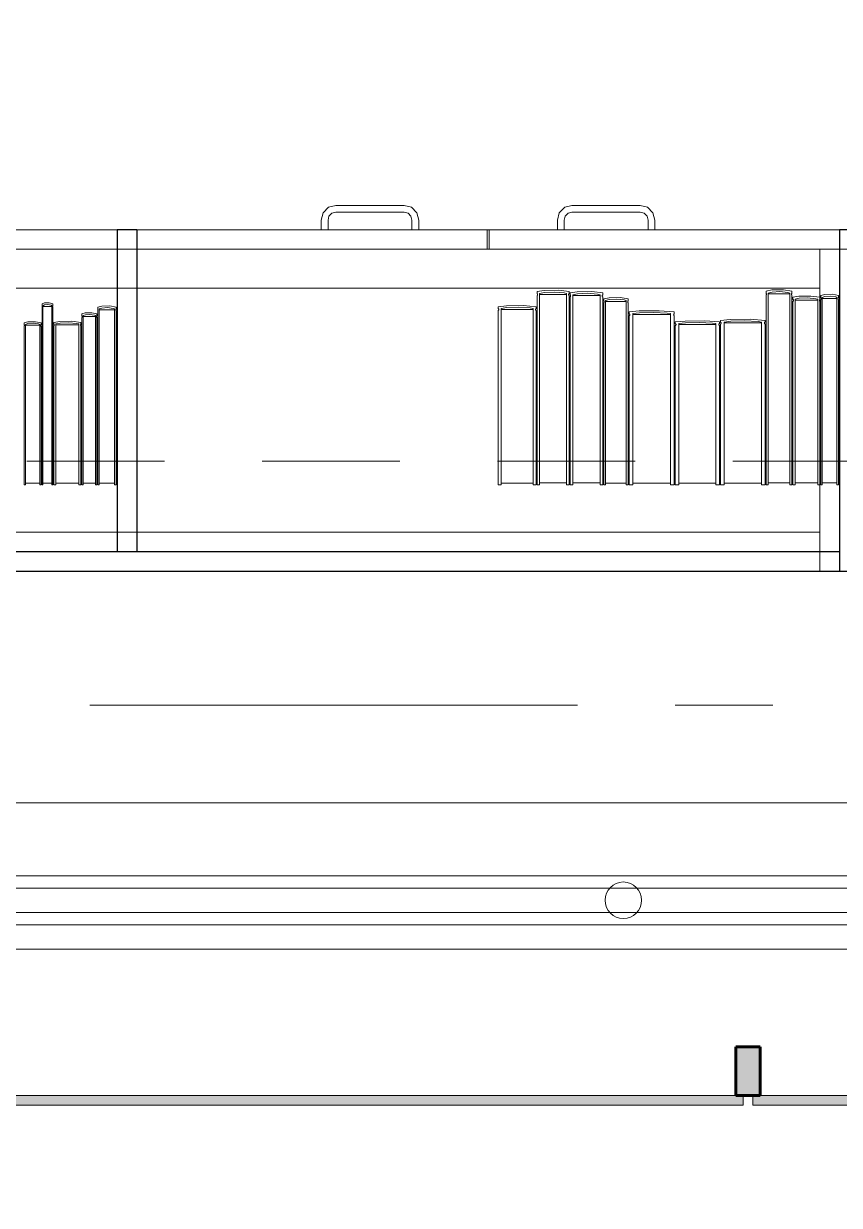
# Model space of a CAD drawing. Header units: inches. Extents: x -19 to 5698, y -728 to 92.
# Drawn here: x 310.478 to 311.314, y 6.937 to 8.148 of the extents above; entities that cross this region are included whole.
import ezdxf

# ---------------------------------------------------------------- set-up
doc = ezdxf.new("R2010")
doc.units = ezdxf.units.IN
doc.header["$MEASUREMENT"] = 0
doc.set_wipeout_variables(frame=1)
for name, pattern in [('Hidden Line', [0.195611, 0.141111, -0.0545]), ('Punto & Raya', [0.65, 0.5, -0.075, 0, -0.075]), ('Wipeout_Contour', [1, 0, -1])]:
    doc.linetypes.add(name, pattern=pattern)
for name, color, linetype in [('02 _ ARQ _ ALB _ Ejes Generales', 251, 'Continuous'), ('02 _ ARQ _ ZON _ Espacio.3D', 7, 'Continuous'), ('08 _ STR _ EXT _ 07 Losa Aligerada', 7, 'Continuous'), ('08 _ STR _ EXT _ 09 Vigas', 251, 'Continuous'), ('Acabado - Muros', 7, 'Continuous'), ('Estructura - 04 MURO', 7, 'Continuous'), ('Interior - Escaleras & Barandillas', 7, 'Continuous'), ('Interior - Mobiliario', 7, 'Continuous')]:
    doc.layers.add(name, color=color, linetype=linetype)

msp = doc.modelspace()

# ---------------------------------------------------------------- hatches: boundary and pattern name
at = {"layer": 'Acabado - Muros', "linetype": 'Continuous', "lineweight": 0}
msp.add_hatch(color=254, dxfattribs=at).paths.add_polyline_path([(311.2075, 7.1), (311.2075, 7.05), (311.2325, 7.05), (311.2325, 7.1)])
at = {"layer": 'Acabado - Muros', "linetype": 'Continuous', "lineweight": 9}
for points in [[(310.025, 7.04), (311.215, 7.04), (311.215, 7.05), (310.025, 7.05)], [(311.225, 7.04), (312.415, 7.04), (312.415, 7.05), (311.225, 7.05)]]:
    msp.add_hatch(color=250, dxfattribs=at).paths.add_polyline_path(points)

# ---------------------------------------------------------------- linework, layer by layer
at = {"layer": '02 _ ARQ _ ALB _ Ejes Generales', "color": 251, "linetype": 'Punto & Raya', "lineweight": 13, "true_color": 0x636466}
msp.add_line((283.3455, 7.45), (332.07, 7.45), dxfattribs=at)
at = {"layer": '02 _ ARQ _ ZON _ Espacio.3D', "color": 254, "linetype": 'Continuous', "lineweight": 0, "flags": 128}
msp.add_lwpolyline([(307.57, 8.1), (308.07, 8.1), (308.07, 7.7), (308.47, 7.7), (308.47, 7.35), (314.37, 7.35), (314.37, 7.7), (314.57, 7.7), (314.57, 8.1), (315.07, 8.1), (315.07, 7.7), (321.17, 7.7), (321.17, 16.9), (320.97, 16.9), (320.97, 17.4), (315.0697, 17.35), (315.07, 16.5), (314.57, 16.5), (314.5697, 17.15), (308.07, 17.15), (308.07, 16.5), (307.57, 16.5)], dxfattribs=at)
at = {"layer": '08 _ STR _ EXT _ 07 Losa Aligerada', "color": 7, "linetype": 'Continuous', "lineweight": 18, "flags": 128}
msp.add_lwpolyline([(291.2937, 6.3), (302.1003, 6.3), (302.1003, 6.2005), (307.2981, 6.2005), (307.2981, 7.2), (314.57, 7.2), (314.57, 5.6637), (315.7699, 5.6637), (315.7699, 4.2), (320.8699, 4.2), (320.8699, 5.6637), (322.07, 5.6637)], dxfattribs=at)
at = {"layer": 'Acabado - Muros', "color": 7, "linetype": 'Continuous', "lineweight": 60}
for p, q in [((311.2075, 7.1), (311.2075, 7.05)), ((311.2325, 7.1), (311.2075, 7.1)), ((311.2325, 7.1), (311.2325, 7.05)), ((311.2325, 7.05), (311.2075, 7.05))]:
    msp.add_line(p, q, dxfattribs=at)
at = {"layer": 'Acabado - Muros', "color": 7, "linetype": 'Continuous', "lineweight": 13, "flags": 128}
for points in [[(310.025, 7.04), (310.025, 7.05), (311.215, 7.05), (311.215, 7.04)], [(311.225, 7.04), (311.225, 7.05), (312.415, 7.05), (312.415, 7.04)]]:
    msp.add_lwpolyline(points, close=True, dxfattribs=at)
at = {"layer": 'Interior - Mobiliario', "color": 175, "linetype": 'Continuous', "lineweight": 13}
for p, q in [((310.7902, 7.9601), (310.7847, 7.9546)), ((310.7977, 7.9621), (310.7902, 7.9601)), ((310.8677, 7.9621), (310.7977, 7.9621)), ((310.8752, 7.9601), (310.8677, 7.9621)), ((310.8807, 7.9546), (310.8752, 7.9601)), ((311.0267, 7.9546), (311.0322, 7.9601)), ((311.0322, 7.9601), (311.0397, 7.9621)), ((311.0397, 7.9621), (311.1097, 7.9621)), ((311.1097, 7.9621), (311.1172, 7.9601)), ((311.1172, 7.9601), (311.1227, 7.9546)), ((310.7847, 7.9546), (310.7827, 7.9471)), ((310.7827, 7.9471), (310.7827, 7.9371)), ((310.7897, 7.9471), (310.7907, 7.9511)), ((310.7897, 7.9371), (310.7897, 7.9471)), ((310.7907, 7.9511), (310.7937, 7.954)), ((310.7937, 7.954), (310.7977, 7.9551)), ((310.7977, 7.9551), (310.8677, 7.9551)), ((310.8677, 7.9551), (310.8717, 7.954)), ((310.8717, 7.954), (310.8746, 7.9511)), ((310.8746, 7.9511), (310.8757, 7.9471)), ((310.8757, 7.9471), (310.8757, 7.9371)), ((310.8827, 7.9471), (310.8807, 7.9546)), ((310.8827, 7.9371), (310.8827, 7.9471)), ((311.0247, 7.9471), (311.0267, 7.9546)), ((311.0247, 7.9371), (311.0247, 7.9471)), ((311.0327, 7.9511), (311.0317, 7.9471)), ((311.0317, 7.9471), (311.0317, 7.9371)), ((311.0357, 7.954), (311.0327, 7.9511)), ((311.0397, 7.9551), (311.0357, 7.954)), ((311.1097, 7.9551), (311.0397, 7.9551)), ((311.1137, 7.954), (311.1097, 7.9551)), ((311.1166, 7.9511), (311.1137, 7.954)), ((311.1177, 7.9471), (311.1166, 7.9511)), ((311.1177, 7.9371), (311.1177, 7.9471)), ((311.1227, 7.9546), (311.1247, 7.9471)), ((311.1247, 7.9471), (311.1247, 7.9371)), ((310.7827, 7.9371), (310.7897, 7.9371)), ((310.8757, 7.9371), (310.8827, 7.9371)), ((310.9527, 7.9371), (310.9527, 7.9171)), ((311.3137, 7.9371), (310.9547, 7.9371)), ((310.9547, 7.9371), (310.9547, 7.9171)), ((311.0317, 7.9371), (311.0247, 7.9371)), ((311.1247, 7.9371), (311.1177, 7.9371)), ((311.3137, 7.9371), (311.3337, 7.9371)), ((311.3137, 7.9371), (311.3137, 7.9171)), ((309.8537, 7.9171), (311.3137, 7.9171)), ((311.3137, 7.9171), (310.9547, 7.9171)), ((311.2937, 7.9171), (311.3337, 7.9171)), ((311.2937, 7.9171), (311.2937, 7.8771)), ((311.3137, 7.9171), (311.3137, 7.6071)), ((311.0039, 7.8739), (311.0111, 7.8749)), ((311.0039, 7.8717), (311.0039, 7.8739)), ((311.004, 7.8716), (311.0039, 7.8717)), ((311.0042, 7.8713), (311.004, 7.8716)), ((311.0044, 7.8711), (311.0042, 7.8713)), ((311.0045, 7.8708), (311.0044, 7.8711)), ((311.0115, 7.8728), (311.0065, 7.8719)), ((311.0065, 7.8719), (311.0065, 7.6757)), ((311.0065, 7.8709), (311.0342, 7.8709)), ((311.0111, 7.8749), (311.0258, 7.8752)), ((311.0216, 7.8733), (311.0115, 7.8728)), ((311.0317, 7.8725), (311.0216, 7.8733)), ((311.0258, 7.8752), (311.0368, 7.8739)), ((311.0342, 7.8719), (311.0317, 7.8725)), ((311.0342, 7.6757), (311.0342, 7.8719)), ((311.0363, 7.871), (311.0362, 7.8707)), ((311.0364, 7.8713), (311.0363, 7.871)), ((311.0366, 7.8715), (311.0364, 7.8713)), ((311.0368, 7.8717), (311.0366, 7.8715)), ((311.0368, 7.8739), (311.0368, 7.8717)), ((311.0378, 7.8725), (311.0451, 7.8736)), ((311.0378, 7.8704), (311.0378, 7.8725)), ((311.0455, 7.8715), (311.0405, 7.8706)), ((311.0451, 7.8736), (311.06, 7.8739)), ((311.0557, 7.872), (311.0455, 7.8715)), ((311.066, 7.8712), (311.0557, 7.872)), ((311.06, 7.8739), (311.0712, 7.8725)), ((311.0685, 7.8706), (311.066, 7.8712)), ((311.0712, 7.8725), (311.0712, 7.8704)), ((311.2386, 7.8743), (311.2444, 7.8754)), ((311.2386, 7.8722), (311.2386, 7.8743)), ((311.2387, 7.872), (311.2386, 7.8722)), ((311.2388, 7.8718), (311.2387, 7.872)), ((311.2389, 7.8715), (311.2388, 7.8718)), ((311.239, 7.8712), (311.2389, 7.8715)), ((311.239, 7.8709), (311.239, 7.8712)), ((311.239, 7.8707), (311.239, 7.8709)), ((311.2447, 7.8732), (311.2407, 7.8723)), ((311.2407, 7.8723), (311.2407, 7.6757)), ((311.2407, 7.8713), (311.263, 7.8713)), ((311.2444, 7.8754), (311.2563, 7.8756)), ((311.2528, 7.8737), (311.2447, 7.8732)), ((311.261, 7.8729), (311.2528, 7.8737)), ((311.2563, 7.8756), (311.2651, 7.8743)), ((311.263, 7.8723), (311.261, 7.8729)), ((311.263, 7.6757), (311.263, 7.8723)), ((311.2648, 7.8717), (311.2647, 7.8715)), ((311.2647, 7.8715), (311.2647, 7.8712)), ((311.2647, 7.8712), (311.2647, 7.8709)), ((311.2647, 7.8709), (311.2647, 7.8706)), ((311.265, 7.872), (311.2648, 7.8717)), ((311.2651, 7.8722), (311.265, 7.872)), ((311.2651, 7.8743), (311.2651, 7.8722)), ((311.2937, 7.8771), (311.2937, 7.6271)), ((311.2948, 7.8697), (311.2987, 7.8708)), ((311.2987, 7.8708), (311.3067, 7.871)), ((311.3067, 7.871), (311.3127, 7.8697)), ((310.4967, 7.8611), (310.4991, 7.8622)), ((310.4967, 7.8591), (310.4967, 7.8611)), ((310.4967, 7.859), (310.4967, 7.8591)), ((310.4968, 7.8588), (310.4967, 7.859)), ((310.4969, 7.8585), (310.4968, 7.8588)), ((310.4992, 7.8601), (310.4976, 7.8593)), ((310.4976, 7.8593), (310.4976, 7.6757)), ((310.4991, 7.8622), (310.504, 7.8624)), ((310.5026, 7.8606), (310.4992, 7.8601)), ((310.506, 7.8598), (310.5026, 7.8606)), ((310.504, 7.8624), (310.5077, 7.8611)), ((310.5068, 7.8593), (310.506, 7.8598)), ((310.5068, 7.6757), (310.5068, 7.8593)), ((310.5076, 7.8587), (310.5075, 7.8585)), ((310.5077, 7.859), (310.5076, 7.8587)), ((310.5077, 7.8611), (310.5077, 7.8591)), ((310.5077, 7.8591), (310.5077, 7.859)), ((310.5537, 7.8579), (310.5579, 7.8589)), ((310.5579, 7.8589), (310.5663, 7.8591)), ((310.964, 7.8583), (310.9726, 7.8593)), ((310.9726, 7.8593), (310.9899, 7.8595)), ((310.9899, 7.8595), (311.0029, 7.8583)), ((311.0039, 7.8695), (311.0041, 7.8697)), ((311.0039, 7.6757), (311.0039, 7.8695)), ((311.0041, 7.8697), (311.0043, 7.8699)), ((311.0043, 7.8699), (311.0044, 7.8702)), ((311.0044, 7.8702), (311.0045, 7.8705)), ((311.0045, 7.8705), (311.0045, 7.8708)), ((311.0362, 7.8707), (311.0362, 7.8704)), ((311.0362, 7.8704), (311.0363, 7.8701)), ((311.0363, 7.8701), (311.0365, 7.8699)), ((311.0365, 7.8699), (311.0367, 7.8696)), ((311.0367, 7.8696), (311.0368, 7.8695)), ((311.0368, 7.8695), (311.0368, 7.6757)), ((311.0379, 7.8703), (311.0378, 7.8704)), ((311.0378, 7.8682), (311.038, 7.8684)), ((311.0378, 7.6757), (311.0378, 7.8682)), ((311.0381, 7.87), (311.0379, 7.8703)), ((311.038, 7.8684), (311.0382, 7.8686)), ((311.0383, 7.8698), (311.0381, 7.87)), ((311.0382, 7.8686), (311.0383, 7.8689)), ((311.0383, 7.8695), (311.0383, 7.8698)), ((311.0383, 7.8692), (311.0383, 7.8695)), ((311.0383, 7.8689), (311.0383, 7.8692)), ((311.0405, 7.8706), (311.0405, 7.6757)), ((311.0405, 7.8696), (311.0685, 7.8696)), ((311.0685, 7.6757), (311.0685, 7.8706)), ((311.0707, 7.8697), (311.0706, 7.8694)), ((311.0706, 7.8694), (311.0706, 7.8691)), ((311.0706, 7.8691), (311.0707, 7.8688)), ((311.0708, 7.87), (311.0707, 7.8697)), ((311.0707, 7.8688), (311.0708, 7.8686)), ((311.071, 7.8702), (311.0708, 7.87)), ((311.0708, 7.8686), (311.071, 7.8683)), ((311.0712, 7.8704), (311.071, 7.8702)), ((311.071, 7.8683), (311.0712, 7.8682)), ((311.0712, 7.8682), (311.0712, 7.6757)), ((311.0722, 7.8665), (311.0777, 7.8675)), ((311.0722, 7.8644), (311.0722, 7.8665)), ((311.0723, 7.8643), (311.0722, 7.8644)), ((311.0722, 7.8623), (311.0723, 7.8625)), ((311.0722, 7.6757), (311.0722, 7.8623)), ((311.0724, 7.8641), (311.0723, 7.8643)), ((311.0723, 7.8625), (311.0725, 7.8627)), ((311.0725, 7.8638), (311.0724, 7.8641)), ((311.0726, 7.8635), (311.0725, 7.8638)), ((311.0725, 7.863), (311.0726, 7.8633)), ((311.0725, 7.8627), (311.0725, 7.863)), ((311.0726, 7.8633), (311.0726, 7.8635)), ((311.0779, 7.8655), (311.0742, 7.8646)), ((311.0742, 7.8646), (311.0742, 7.6757)), ((311.0742, 7.8636), (311.0952, 7.8636)), ((311.0777, 7.8675), (311.0889, 7.8678)), ((311.0856, 7.866), (311.0779, 7.8655)), ((311.0933, 7.8652), (311.0856, 7.866)), ((311.0889, 7.8678), (311.0972, 7.8665)), ((311.0952, 7.8646), (311.0933, 7.8652)), ((311.0952, 7.6757), (311.0952, 7.8646)), ((311.0969, 7.8638), (311.0968, 7.8635)), ((311.0968, 7.8635), (311.0968, 7.8632)), ((311.0968, 7.8632), (311.0969, 7.8629)), ((311.097, 7.864), (311.0969, 7.8638)), ((311.0969, 7.8629), (311.097, 7.8627)), ((311.0971, 7.8643), (311.097, 7.864)), ((311.097, 7.8627), (311.0971, 7.8624)), ((311.0972, 7.8644), (311.0971, 7.8643)), ((311.0971, 7.8624), (311.0972, 7.8623)), ((311.0972, 7.8665), (311.0972, 7.8644)), ((311.0972, 7.8623), (311.0972, 7.6757)), ((311.2386, 7.87), (311.2387, 7.8701)), ((311.2386, 7.6757), (311.2386, 7.87)), ((311.2387, 7.8701), (311.2388, 7.8704)), ((311.2388, 7.8704), (311.239, 7.8707)), ((311.2647, 7.8706), (311.2649, 7.8703)), ((311.2649, 7.8703), (311.265, 7.8701)), ((311.265, 7.8701), (311.2651, 7.87)), ((311.2651, 7.87), (311.2651, 7.6757)), ((311.2661, 7.8679), (311.2722, 7.8689)), ((311.2661, 7.8658), (311.2661, 7.8679)), ((311.2662, 7.8657), (311.2661, 7.8658)), ((311.2661, 7.8637), (311.2663, 7.8638)), ((311.2661, 7.6757), (311.2661, 7.8637)), ((311.2664, 7.8655), (311.2662, 7.8657)), ((311.2663, 7.8638), (311.2664, 7.8641)), ((311.2665, 7.8652), (311.2664, 7.8655)), ((311.2664, 7.8641), (311.2665, 7.8644)), ((311.2666, 7.8649), (311.2665, 7.8652)), ((311.2665, 7.8644), (311.2666, 7.8646)), ((311.2666, 7.8646), (311.2666, 7.8649)), ((311.2725, 7.8669), (311.2683, 7.866)), ((311.2683, 7.866), (311.2683, 7.6757)), ((311.2683, 7.865), (311.2916, 7.865)), ((311.2722, 7.8689), (311.2846, 7.8692)), ((311.281, 7.8673), (311.2725, 7.8669)), ((311.2895, 7.8665), (311.281, 7.8673)), ((311.2846, 7.8692), (311.2938, 7.8679)), ((311.2916, 7.866), (311.2895, 7.8665)), ((311.2916, 7.6757), (311.2916, 7.866)), ((311.2934, 7.8651), (311.2933, 7.8649)), ((311.2933, 7.8649), (311.2933, 7.8646)), ((311.2933, 7.8646), (311.2934, 7.8643)), ((311.2935, 7.8654), (311.2934, 7.8651)), ((311.2934, 7.8643), (311.2935, 7.864)), ((311.2936, 7.8656), (311.2935, 7.8654)), ((311.2935, 7.864), (311.2937, 7.8638)), ((311.2938, 7.8658), (311.2936, 7.8656)), ((311.2937, 7.8638), (311.2938, 7.8637)), ((311.2938, 7.8679), (311.2938, 7.8658)), ((311.2938, 7.8637), (311.2938, 7.6757)), ((311.2948, 7.8676), (311.2948, 7.8697)), ((311.2949, 7.8675), (311.2948, 7.8676)), ((311.2948, 7.8655), (311.2949, 7.8656)), ((311.2948, 7.6757), (311.2948, 7.8655)), ((311.295, 7.8673), (311.2949, 7.8675)), ((311.2949, 7.8656), (311.295, 7.8659)), ((311.295, 7.867), (311.295, 7.8673)), ((311.2951, 7.8667), (311.295, 7.867)), ((311.295, 7.8659), (311.2951, 7.8662)), ((311.2951, 7.8664), (311.2951, 7.8667)), ((311.2951, 7.8662), (311.2951, 7.8664)), ((311.2989, 7.8687), (311.2962, 7.8678)), ((311.2962, 7.8678), (311.2962, 7.6757)), ((311.2962, 7.8668), (311.3112, 7.8668)), ((311.3044, 7.8692), (311.2989, 7.8687)), ((311.3099, 7.8684), (311.3044, 7.8692)), ((311.3112, 7.8678), (311.3099, 7.8684)), ((311.3112, 7.6757), (311.3112, 7.8678)), ((311.3125, 7.8672), (311.3124, 7.8669)), ((311.3124, 7.8669), (311.3124, 7.8667)), ((311.3124, 7.8667), (311.3124, 7.8664)), ((311.3124, 7.8664), (311.3124, 7.8661)), ((311.3124, 7.8661), (311.3125, 7.8658)), ((311.3126, 7.8675), (311.3125, 7.8672)), ((311.3125, 7.8658), (311.3126, 7.8656)), ((311.3127, 7.8676), (311.3126, 7.8675)), ((311.3126, 7.8656), (311.3127, 7.8655)), ((311.3127, 7.8697), (311.3127, 7.8676)), ((311.3127, 7.8655), (311.3127, 7.6757)), ((310.4967, 7.8571), (310.4968, 7.8572)), ((310.4967, 7.6757), (310.4967, 7.8571)), ((310.4968, 7.8575), (310.4969, 7.8577)), ((310.4968, 7.8572), (310.4968, 7.8575)), ((310.4969, 7.8583), (310.4969, 7.8585)), ((310.4969, 7.858), (310.4969, 7.8583)), ((310.4969, 7.8577), (310.4969, 7.858)), ((310.4976, 7.8584), (310.5068, 7.8584)), ((310.5075, 7.8585), (310.5075, 7.8582)), ((310.5075, 7.8582), (310.5075, 7.8579)), ((310.5075, 7.8579), (310.5076, 7.8577)), ((310.5076, 7.8577), (310.5076, 7.8574)), ((310.5076, 7.8574), (310.5077, 7.8572)), ((310.5077, 7.8572), (310.5077, 7.8571)), ((310.5077, 7.8571), (310.5077, 7.6757)), ((310.5376, 7.8509), (310.5409, 7.8519)), ((310.5376, 7.849), (310.5376, 7.8509)), ((310.5376, 7.8489), (310.5376, 7.849)), ((310.5377, 7.8487), (310.5376, 7.8489)), ((310.5376, 7.8471), (310.5377, 7.8472)), ((310.5376, 7.6757), (310.5376, 7.8471)), ((310.5378, 7.8484), (310.5377, 7.8487)), ((310.5377, 7.8472), (310.5378, 7.8474)), ((310.5378, 7.8482), (310.5378, 7.8484)), ((310.5378, 7.8479), (310.5378, 7.8482)), ((310.5378, 7.8477), (310.5378, 7.8479)), ((310.5378, 7.8474), (310.5378, 7.8477)), ((310.5411, 7.85), (310.5388, 7.8492)), ((310.5388, 7.8492), (310.5388, 7.6757)), ((310.5388, 7.8483), (310.5515, 7.8483)), ((310.5409, 7.8519), (310.5477, 7.8521)), ((310.5457, 7.8504), (310.5411, 7.85)), ((310.5504, 7.8497), (310.5457, 7.8504)), ((310.5477, 7.8521), (310.5527, 7.8509)), ((310.5515, 7.8492), (310.5504, 7.8497)), ((310.5515, 7.6757), (310.5515, 7.8492)), ((310.5526, 7.8489), (310.5525, 7.8486)), ((310.5525, 7.8486), (310.5525, 7.8484)), ((310.5525, 7.8484), (310.5525, 7.8481)), ((310.5525, 7.8481), (310.5525, 7.8479)), ((310.5525, 7.8479), (310.5525, 7.8476)), ((310.5525, 7.8476), (310.5526, 7.8474)), ((310.5527, 7.849), (310.5526, 7.8489)), ((310.5526, 7.8474), (310.5527, 7.8472)), ((310.5527, 7.8509), (310.5527, 7.849)), ((310.5527, 7.8472), (310.5527, 7.8471)), ((310.5527, 7.8471), (310.5527, 7.6757)), ((310.5537, 7.8559), (310.5537, 7.8579)), ((310.5538, 7.8558), (310.5537, 7.8559)), ((310.5537, 7.8539), (310.5538, 7.8541)), ((310.5537, 7.6757), (310.5537, 7.8539)), ((310.5539, 7.8556), (310.5538, 7.8558)), ((310.5538, 7.8541), (310.5539, 7.8543)), ((310.554, 7.8554), (310.5539, 7.8556)), ((310.5539, 7.8543), (310.554, 7.8546)), ((310.554, 7.8551), (310.554, 7.8554)), ((310.554, 7.8548), (310.554, 7.8551)), ((310.554, 7.8546), (310.554, 7.8548)), ((310.5581, 7.8569), (310.5552, 7.8561)), ((310.5552, 7.8561), (310.5552, 7.6757)), ((310.5639, 7.8574), (310.5581, 7.8569)), ((310.964, 7.8563), (310.964, 7.8583)), ((310.9642, 7.8562), (310.964, 7.8563)), ((310.964, 7.8543), (310.9642, 7.8544)), ((310.964, 7.6757), (310.964, 7.8543)), ((310.9644, 7.856), (310.9642, 7.8562)), ((310.9642, 7.8544), (310.9645, 7.8546)), ((310.9646, 7.8557), (310.9644, 7.856)), ((310.9645, 7.8546), (310.9646, 7.8549)), ((310.9647, 7.8554), (310.9646, 7.8557)), ((310.9646, 7.8549), (310.9647, 7.8552)), ((310.9647, 7.8552), (310.9647, 7.8554)), ((310.973, 7.8573), (310.9671, 7.8564)), ((310.9671, 7.8564), (310.9671, 7.6757)), ((310.9671, 7.8555), (310.9998, 7.8555)), ((310.9849, 7.8577), (310.973, 7.8573)), ((310.9969, 7.857), (310.9849, 7.8577)), ((310.9998, 7.8564), (310.9969, 7.857)), ((310.9998, 7.6757), (310.9998, 7.8564)), ((311.0025, 7.8559), (311.0023, 7.8556)), ((311.0023, 7.8556), (311.0023, 7.8554)), ((311.0023, 7.8554), (311.0023, 7.8551)), ((311.0023, 7.8551), (311.0024, 7.8548)), ((311.0024, 7.8548), (311.0025, 7.8546)), ((311.0027, 7.8561), (311.0025, 7.8559)), ((311.0025, 7.8546), (311.0028, 7.8544)), ((311.0029, 7.8563), (311.0027, 7.8561)), ((311.0028, 7.8544), (311.0029, 7.8543)), ((311.0029, 7.8583), (311.0029, 7.8563)), ((311.0029, 7.8543), (311.0029, 7.6757)), ((311.0982, 7.8529), (311.1084, 7.8539)), ((311.0982, 7.851), (311.0982, 7.8529)), ((311.0984, 7.8509), (311.0982, 7.851)), ((311.0982, 7.849), (311.0985, 7.8492)), ((311.0982, 7.6757), (311.0982, 7.849)), ((311.0987, 7.8507), (311.0984, 7.8509)), ((311.0985, 7.8492), (311.0987, 7.8494)), ((311.0989, 7.8504), (311.0987, 7.8507)), ((311.0987, 7.8494), (311.0989, 7.8497)), ((311.099, 7.8502), (311.0989, 7.8504)), ((311.0989, 7.8497), (311.099, 7.8499)), ((311.099, 7.8499), (311.099, 7.8502)), ((311.1089, 7.852), (311.1019, 7.8512)), ((311.1019, 7.8512), (311.1019, 7.6757)), ((311.1019, 7.8503), (311.1408, 7.8503)), ((311.1084, 7.8539), (311.1291, 7.8541)), ((311.1231, 7.8524), (311.1089, 7.852)), ((311.1373, 7.8517), (311.1231, 7.8524)), ((311.1291, 7.8541), (311.1445, 7.8529)), ((311.1408, 7.8512), (311.1373, 7.8517)), ((311.1408, 7.6757), (311.1408, 7.8512)), ((311.1439, 7.8504), (311.1438, 7.8501)), ((311.1438, 7.8501), (311.1438, 7.8499)), ((311.1438, 7.8499), (311.1439, 7.8496)), ((311.144, 7.8506), (311.1439, 7.8504)), ((311.1439, 7.8496), (311.1441, 7.8494)), ((311.1443, 7.8509), (311.144, 7.8506)), ((311.1441, 7.8494), (311.1444, 7.8491)), ((311.1445, 7.851), (311.1443, 7.8509)), ((311.1444, 7.8491), (311.1445, 7.849)), ((311.1445, 7.8529), (311.1445, 7.851)), ((311.1445, 7.849), (311.1445, 7.6757)), ((310.4783, 7.8418), (310.4821, 7.8427)), ((310.4783, 7.84), (310.4783, 7.8418)), ((310.4784, 7.8399), (310.4783, 7.84)), ((310.4783, 7.8381), (310.4784, 7.8383)), ((310.4783, 7.6757), (310.4783, 7.8381)), ((310.4785, 7.8397), (310.4784, 7.8399)), ((310.4784, 7.8383), (310.4785, 7.8385)), ((310.4786, 7.8394), (310.4785, 7.8397)), ((310.4785, 7.8385), (310.4786, 7.8387)), ((310.4786, 7.8392), (310.4786, 7.8394)), ((310.4786, 7.8389), (310.4786, 7.8392)), ((310.4786, 7.8387), (310.4786, 7.8389)), ((310.4823, 7.8409), (310.4797, 7.8401)), ((310.4797, 7.8401), (310.4797, 7.6757)), ((310.4797, 7.8393), (310.4943, 7.8393)), ((310.4821, 7.8427), (310.4899, 7.8429)), ((310.4877, 7.8413), (310.4823, 7.8409)), ((310.493, 7.8406), (310.4877, 7.8413)), ((310.4899, 7.8429), (310.4957, 7.8418)), ((310.4943, 7.8401), (310.493, 7.8406)), ((310.4943, 7.6757), (310.4943, 7.8401)), ((310.4955, 7.8396), (310.4954, 7.8394)), ((310.4954, 7.8394), (310.4954, 7.8391)), ((310.4954, 7.8391), (310.4954, 7.8389)), ((310.4954, 7.8389), (310.4955, 7.8386)), ((310.4956, 7.8398), (310.4955, 7.8396)), ((310.4955, 7.8386), (310.4955, 7.8384)), ((310.4955, 7.8384), (310.4956, 7.8382)), ((310.4957, 7.84), (310.4956, 7.8398)), ((310.4956, 7.8382), (310.4957, 7.8381)), ((310.4957, 7.8418), (310.4957, 7.84)), ((310.4957, 7.8381), (310.4957, 7.6757)), ((310.5087, 7.8422), (310.5148, 7.8431)), ((310.5087, 7.8404), (310.5087, 7.8422)), ((310.5088, 7.8403), (310.5087, 7.8404)), ((310.5087, 7.8386), (310.5089, 7.8387)), ((310.5087, 7.6757), (310.5087, 7.8386)), ((310.509, 7.8401), (310.5088, 7.8403)), ((310.5089, 7.8387), (310.509, 7.8389)), ((310.5091, 7.8399), (310.509, 7.8401)), ((310.509, 7.8389), (310.5091, 7.8391)), ((310.5092, 7.8396), (310.5091, 7.8399)), ((310.5091, 7.8391), (310.5092, 7.8394)), ((310.5092, 7.8394), (310.5092, 7.8396)), ((310.5151, 7.8413), (310.5109, 7.8406)), ((310.5109, 7.8406), (310.5109, 7.6757)), ((310.5109, 7.8397), (310.5344, 7.8397)), ((310.5148, 7.8431), (310.5273, 7.8433)), ((310.5237, 7.8417), (310.5151, 7.8413)), ((310.5322, 7.841), (310.5237, 7.8417)), ((310.5273, 7.8433), (310.5366, 7.8422)), ((310.5344, 7.8406), (310.5322, 7.841)), ((310.5344, 7.6757), (310.5344, 7.8406)), ((310.5362, 7.8398), (310.5361, 7.8396)), ((310.5361, 7.8396), (310.5361, 7.8393)), ((310.5361, 7.8393), (310.5362, 7.8391)), ((310.5363, 7.8401), (310.5362, 7.8398)), ((310.5362, 7.8391), (310.5363, 7.8389)), ((310.5364, 7.8403), (310.5363, 7.8401)), ((310.5363, 7.8389), (310.5365, 7.8387)), ((310.5366, 7.8404), (310.5364, 7.8403)), ((310.5365, 7.8387), (310.5366, 7.8386)), ((310.5366, 7.8422), (310.5366, 7.8404)), ((310.5366, 7.8386), (310.5366, 7.6757)), ((311.1455, 7.8427), (311.1555, 7.8436)), ((311.1455, 7.8408), (311.1455, 7.8427)), ((311.1457, 7.8408), (311.1455, 7.8408)), ((311.1455, 7.839), (311.1458, 7.8391)), ((311.1455, 7.6757), (311.1455, 7.839)), ((311.146, 7.8405), (311.1457, 7.8408)), ((311.1458, 7.8391), (311.146, 7.8393)), ((311.1462, 7.8403), (311.146, 7.8405)), ((311.146, 7.8393), (311.1462, 7.8396)), ((311.1463, 7.8401), (311.1462, 7.8403)), ((311.1462, 7.8396), (311.1463, 7.8398)), ((311.1463, 7.8398), (311.1463, 7.8401)), ((311.1559, 7.8418), (311.1492, 7.841)), ((311.1492, 7.841), (311.1492, 7.6757)), ((311.1492, 7.8402), (311.1872, 7.8402)), ((311.1555, 7.8436), (311.1757, 7.8438)), ((311.1699, 7.8422), (311.1559, 7.8418)), ((311.1838, 7.8415), (311.1699, 7.8422)), ((311.1757, 7.8438), (311.1908, 7.8427)), ((311.1872, 7.841), (311.1838, 7.8415)), ((311.1872, 7.6757), (311.1872, 7.841)), ((311.1902, 7.8403), (311.1901, 7.84)), ((311.1901, 7.84), (311.1901, 7.8398)), ((311.1901, 7.8398), (311.1902, 7.8395)), ((311.1903, 7.8405), (311.1902, 7.8403)), ((311.1902, 7.8395), (311.1904, 7.8393)), ((311.1906, 7.8407), (311.1903, 7.8405)), ((311.1904, 7.8393), (311.1907, 7.8391)), ((311.1908, 7.8408), (311.1906, 7.8407)), ((311.1907, 7.8391), (311.1908, 7.839)), ((311.1908, 7.8427), (311.1908, 7.8408)), ((311.1908, 7.839), (311.1908, 7.6757)), ((311.1918, 7.8442), (311.2019, 7.8452)), ((311.1918, 7.8424), (311.1918, 7.8442)), ((311.192, 7.8423), (311.1918, 7.8424)), ((311.1918, 7.8405), (311.1921, 7.8407)), ((311.1918, 7.6757), (311.1918, 7.8405)), ((311.1923, 7.8421), (311.192, 7.8423)), ((311.1921, 7.8407), (311.1923, 7.8409)), ((311.1925, 7.8419), (311.1923, 7.8421)), ((311.1923, 7.8409), (311.1925, 7.8411)), ((311.1926, 7.8416), (311.1925, 7.8419)), ((311.1925, 7.8411), (311.1926, 7.8414)), ((311.1926, 7.8414), (311.1926, 7.8416)), ((311.2023, 7.8433), (311.1955, 7.8425)), ((311.1955, 7.8425), (311.1955, 7.6757)), ((311.1955, 7.8417), (311.2339, 7.8417)), ((311.2019, 7.8452), (311.2223, 7.8454)), ((311.2164, 7.8437), (311.2023, 7.8433)), ((311.2304, 7.843), (311.2164, 7.8437)), ((311.2223, 7.8454), (311.2376, 7.8442)), ((311.2339, 7.8425), (311.2304, 7.843)), ((311.2339, 7.6757), (311.2339, 7.8425)), ((311.2369, 7.8418), (311.2368, 7.8416)), ((311.2368, 7.8416), (311.2368, 7.8413)), ((311.2368, 7.8413), (311.2369, 7.8411)), ((311.237, 7.842), (311.2369, 7.8418)), ((311.2369, 7.8411), (311.2371, 7.8408)), ((311.2373, 7.8423), (311.237, 7.842)), ((311.2371, 7.8408), (311.2374, 7.8406)), ((311.2376, 7.8424), (311.2373, 7.8423)), ((311.2374, 7.8406), (311.2376, 7.8405)), ((311.2376, 7.8442), (311.2376, 7.8424)), ((311.2376, 7.8405), (311.2376, 7.6757)), ((310.4943, 7.6774), (310.4797, 7.6774)), ((310.5068, 7.6776), (310.4976, 7.6776)), ((310.5344, 7.6774), (310.5109, 7.6774)), ((310.5515, 7.6775), (310.5388, 7.6775)), ((310.9998, 7.6776), (310.9671, 7.6776)), ((311.0342, 7.6777), (311.0065, 7.6777)), ((311.0685, 7.6777), (311.0405, 7.6777)), ((311.0952, 7.6776), (311.0742, 7.6776)), ((311.1408, 7.6775), (311.1019, 7.6775)), ((311.1872, 7.6774), (311.1492, 7.6774)), ((311.2339, 7.6774), (311.1955, 7.6774)), ((311.263, 7.6777), (311.2407, 7.6777)), ((311.2916, 7.6777), (311.2683, 7.6777)), ((311.3112, 7.6777), (311.2962, 7.6777)), ((310.4797, 7.6757), (310.4783, 7.6757)), ((310.4957, 7.6757), (310.4943, 7.6757)), ((310.4976, 7.6757), (310.4967, 7.6757)), ((310.5077, 7.6757), (310.5068, 7.6757)), ((310.5109, 7.6757), (310.5087, 7.6757)), ((310.5366, 7.6757), (310.5344, 7.6757)), ((310.5388, 7.6757), (310.5376, 7.6757)), ((310.5527, 7.6757), (310.5515, 7.6757)), ((310.5552, 7.6757), (310.5537, 7.6757)), ((310.9671, 7.6757), (310.964, 7.6757)), ((311.0029, 7.6757), (310.9998, 7.6757)), ((311.0065, 7.6757), (311.0039, 7.6757)), ((311.0368, 7.6757), (311.0342, 7.6757)), ((311.0405, 7.6757), (311.0378, 7.6757)), ((311.0712, 7.6757), (311.0685, 7.6757)), ((311.0742, 7.6757), (311.0722, 7.6757)), ((311.0972, 7.6757), (311.0952, 7.6757)), ((311.1019, 7.6757), (311.0982, 7.6757)), ((311.1445, 7.6757), (311.1408, 7.6757)), ((311.1492, 7.6757), (311.1455, 7.6757)), ((311.1908, 7.6757), (311.1872, 7.6757)), ((311.1955, 7.6757), (311.1918, 7.6757)), ((311.2376, 7.6757), (311.2339, 7.6757)), ((311.2407, 7.6757), (311.2386, 7.6757)), ((311.2651, 7.6757), (311.263, 7.6757)), ((311.2683, 7.6757), (311.2661, 7.6757)), ((311.2938, 7.6757), (311.2916, 7.6757)), ((311.2962, 7.6757), (311.2948, 7.6757)), ((311.3127, 7.6757), (311.3112, 7.6757)), ((311.3137, 7.6071), (309.8537, 7.6071))]:
    msp.add_line(p, q, dxfattribs=at)
at = {"layer": 'Interior - Mobiliario', "color": 175, "linetype": 'Continuous', "lineweight": 30}
msp.add_line((311.3337, 7.9371), (311.3137, 7.9371), dxfattribs=at)

# ---------------------------------------------------------------- next in the draw order: wipeouts: each hides what was drawn before it
at = {"color": 254, "linetype": 'Wipeout_Contour', "lineweight": 0, "ltscale": 9784.431709}
msp.add_wipeout([(308.47, 7.2), (314.37, 7.2), (314.37, 7.35), (308.47, 7.35)], dxfattribs=at).dxf.layer = 'Estructura - 04 MURO'
at = {"color": 254, "linetype": 'Wipeout_Contour', "lineweight": 0, "ltscale": 9781.092332}
msp.add_wipeout([(310.5737, 7.9371), (310.5737, 7.6071), (310.5937, 7.6071), (310.5937, 7.9371)], dxfattribs=at).dxf.layer = 'Interior - Mobiliario'

# ---------------------------------------------------------------- next in the draw order: linework, layer by layer
at = {"layer": '08 _ STR _ EXT _ 09 Vigas', "color": 251, "linetype": 'Hidden Line', "lineweight": 13, "true_color": 0x636466}
for p, q in [((308.07, 7.7), (314.57, 7.7)), ((287.07, 7.2), (329.07, 7.2))]:
    msp.add_line(p, q, dxfattribs=at)
at = {"layer": 'Estructura - 04 MURO', "color": 7, "linetype": 'Continuous', "lineweight": 13, "flags": 128}
for points in [[(314.37, 7.35), (308.47, 7.35)], [(308.47, 7.2), (314.37, 7.2)]]:
    msp.add_lwpolyline(points, dxfattribs=at)
at = {"layer": 'Interior - Escaleras & Barandillas', "color": 161, "linetype": 'Continuous', "lineweight": 13, "flags": 128}
for points in [[(314.37, 7.225), (314.37, 7.275), (308.47, 7.275), (308.47, 7.225)], [(314.37, 7.2375), (314.37, 7.2625), (308.47, 7.2625), (308.47, 7.2375)], [(314.37, 7.2375), (314.37, 7.2625), (308.47, 7.2625), (308.47, 7.2375)], [(314.37, 7.2375), (314.37, 7.2625), (308.47, 7.2625), (308.47, 7.2375)]]:
    msp.add_lwpolyline(points, close=True, dxfattribs=at)
msp.add_lwpolyline([(311.0923, 7.2688, 1), (311.0923, 7.2313, 1)], format="xyb", close=True, dxfattribs=at)
at = {"layer": 'Interior - Mobiliario', "color": 175, "linetype": 'Continuous', "lineweight": 13}
for p, q in [((311.3337, 7.9371), (309.8337, 7.9371)), ((309.8537, 7.9371), (311.3137, 7.9371)), ((309.8537, 7.9371), (311.3137, 7.9371)), ((310.5737, 7.9371), (310.2147, 7.9371)), ((310.5737, 7.6071), (310.5737, 7.9371)), ((310.5737, 7.9371), (310.5937, 7.9371)), ((310.5737, 7.9371), (310.5937, 7.9371)), ((310.5737, 7.9371), (310.5737, 7.9171)), ((310.5937, 7.9371), (310.5937, 7.6071)), ((310.5937, 7.9371), (310.9527, 7.9371)), ((310.5937, 7.9371), (310.5937, 7.9171)), ((309.8537, 7.9171), (311.3137, 7.9171)), ((309.8537, 7.9171), (311.3137, 7.9171)), ((309.8737, 7.9171), (311.2937, 7.9171)), ((310.5737, 7.9171), (310.2147, 7.9171)), ((310.5937, 7.9171), (310.9527, 7.9171)), ((311.2937, 7.8771), (309.8737, 7.8771)), ((310.5663, 7.8591), (310.5727, 7.8579)), ((310.5552, 7.8552), (310.5711, 7.8552)), ((310.5697, 7.8566), (310.5639, 7.8574)), ((310.5711, 7.8561), (310.5697, 7.8566)), ((310.5711, 7.6757), (310.5711, 7.8561)), ((310.5724, 7.8553), (310.5723, 7.855)), ((310.5723, 7.855), (310.5724, 7.8548)), ((310.5725, 7.8556), (310.5724, 7.8553)), ((310.5724, 7.8548), (310.5724, 7.8545)), ((310.5724, 7.8545), (310.5725, 7.8543)), ((310.5726, 7.8558), (310.5725, 7.8556)), ((310.5725, 7.8543), (310.5726, 7.854)), ((310.5727, 7.8559), (310.5726, 7.8558)), ((310.5726, 7.854), (310.5727, 7.8539)), ((310.5727, 7.8579), (310.5727, 7.8559)), ((310.5727, 7.8539), (310.5727, 7.6757)), ((310.5711, 7.6776), (310.5552, 7.6776)), ((310.5727, 7.6757), (310.5711, 7.6757)), ((309.8737, 7.6271), (311.2937, 7.6271)), ((310.5937, 7.6071), (310.5737, 7.6071))]:
    msp.add_line(p, q, dxfattribs=at)
at = {"layer": 'Interior - Mobiliario', "color": 175, "linetype": 'Continuous', "lineweight": 30}
for p, q in [((310.5737, 7.9371), (310.5737, 7.6071)), ((310.5937, 7.9371), (310.5737, 7.9371)), ((310.5937, 7.9371), (310.5937, 7.6071)), ((310.5937, 7.6071), (310.5737, 7.6071))]:
    msp.add_line(p, q, dxfattribs=at)

# ---------------------------------------------------------------- next in the draw order: wipeouts: each hides what was drawn before it
at = {"color": 254, "linetype": 'Wipeout_Contour', "lineweight": 0, "ltscale": 9781.090109}
msp.add_wipeout([(309.8537, 7.6071), (309.8537, 7.5871), (311.3137, 7.5871), (311.3137, 7.6071)], dxfattribs=at).dxf.layer = 'Interior - Mobiliario'

# ---------------------------------------------------------------- next in the draw order: linework, layer by layer
at = {"layer": 'Interior - Mobiliario', "color": 175, "linetype": 'Continuous', "lineweight": 13}
for p, q in [((310.5737, 7.6071), (310.5737, 7.9371)), ((310.5937, 7.9371), (310.5937, 7.6071)), ((311.3137, 7.5871), (311.3137, 7.9371)), ((311.3137, 7.9371), (311.3137, 7.5871)), ((311.3137, 7.9371), (311.3137, 7.6071)), ((311.3137, 7.9171), (311.3137, 7.6071)), ((311.3137, 7.9171), (311.3137, 7.6071)), ((311.2937, 7.6271), (311.2937, 7.5871)), ((309.8537, 7.6071), (311.3137, 7.6071)), ((311.3137, 7.6071), (309.8537, 7.6071)), ((311.3137, 7.6071), (309.8537, 7.6071)), ((311.3137, 7.6071), (309.8537, 7.6071)), ((310.5937, 7.6071), (310.5737, 7.6071)), ((311.3137, 7.6071), (311.3137, 7.5871)), ((309.8337, 7.5871), (311.3337, 7.5871)), ((311.3137, 7.5871), (309.8537, 7.5871)), ((311.3137, 7.5871), (309.8537, 7.5871)), ((311.2937, 7.5871), (309.8737, 7.5871)), ((311.3337, 7.5871), (311.2937, 7.5871)), ((311.3337, 7.5871), (311.3137, 7.5871))]:
    msp.add_line(p, q, dxfattribs=at)
at = {"layer": 'Interior - Mobiliario', "color": 175, "linetype": 'Continuous', "lineweight": 30}
for p, q in [((311.3137, 7.9371), (311.3137, 7.5871)), ((311.3137, 7.6071), (309.8537, 7.6071)), ((311.3137, 7.6071), (311.3137, 7.5871)), ((311.3137, 7.5871), (309.8537, 7.5871)), ((311.3337, 7.5871), (311.3137, 7.5871))]:
    msp.add_line(p, q, dxfattribs=at)

doc.saveas('drawing.dxf')
